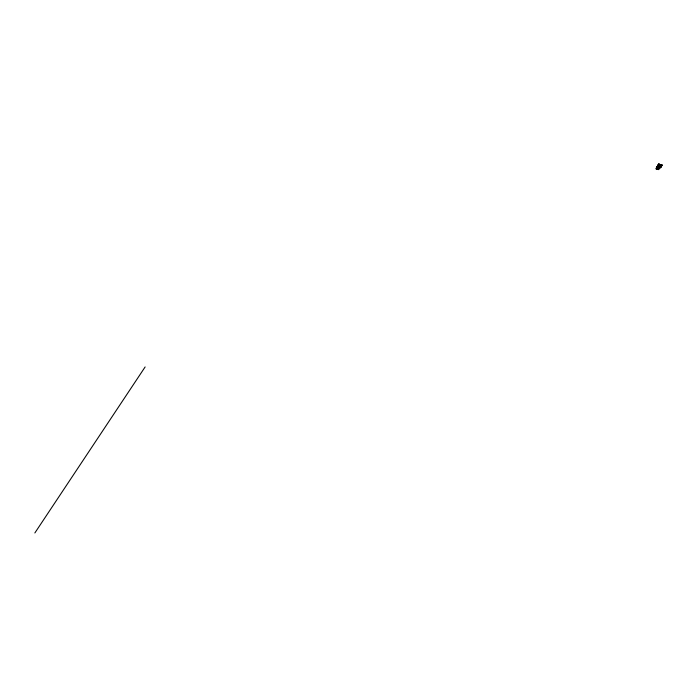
<?xml version="1.0" encoding="UTF-8"?>
<svg xmlns="http://www.w3.org/2000/svg" width="697" height="697" viewBox="0 0 697 697"><rect width="100%" height="100%" fill="white"/><g stroke="black" fill="none" stroke-linecap="round" stroke-linejoin="round"><path stroke-width="1.05" d="M658.508 168.36L657.149 167.777L656.644 168.962M659.066 168.386L659.135 167.933M660.015 166.757L660.843 165.781C657.811 165.355 661.523 165.259 660.521 166.278L659.388 165.938L660.233 164.553L662.072 165.102L660.503 167.655L659.597 167.184L660.826 165.79L659.188 165.241L660.233 164.553L658.909 165.816L659.231 166.156M656.949 168.238L656.931 167.132L659.31 167.846L657.907 167.437M659.623 166.034L660.521 166.278L660.164 166.853L659.484 165.973L659.562 167.193M657.898 169.249L658.447 169.04M658.16 166.182L658.456 165.668L657.916 165.511L657.158 166.653L658.77 167.132L659.257 166.417M659.092 165.555L659.536 165.694L659.005 166.095L659.763 165.294L659.005 165.05L658.343 165.825M658.369 166.984L658.935 165.808L659.484 165.973L658.874 166.958M660.015 166.295L659.92 166.644M660.817 165.816L661.174 164.832L660.634 165.694M658.36 168.691L657.489 168.744M660.634 165.729L661.183 164.832M658.325 164.928L658.839 164.152M658.482 165.076L657.916 165.503L658.717 165.755L658.987 165.267L658.134 165.18L658.831 164.135L659.693 164.396M659.04 165.041L658.473 165.79L657.916 165.503M657.498 167.899L657.559 167.89M657.985 166.888L657.384 166.33M658.343 166.295L657.55 166.086L658.395 166.113M659.257 164.875L659.571 164.37M658.43 164.753L659.684 164.405M658.212 166.966L659.162 167.236M657.698 168.63L657.088 169.023L657.802 168.909M657.829 168.665L657.463 169.249L658.282 169.284M658.508 167.393L658.099 168.082L658.465 167.411L657.663 167.175L657.062 167.899M659.589 165.677L658.892 165.895L660.59 166.313L660.181 166.783M657.637 169.275L657.872 168.691L657.254 168.474L656.905 169.083L657.262 168.5L658.526 168.866M659.432 166.33L660.164 166.243M657.794 169.336L658.569 169.092M658.552 168.064L658.987 168.508L659.345 167.838M658.099 168.874L658.761 168.779L658.308 169.519M658.151 169.441L658.639 168.709M658.752 168.456L659.083 167.794M659.51 167.341L660.32 166.269M659.536 167.899L658.831 168.979L658.055 168.744M660.512 167.672L662.098 165.093L658.709 164.039L657.071 166.679L660.521 167.716L662.15 165.067M657.646 167.324L656.618 167.611L656.931 167.114L659.501 168.116M657.602 167.332L657.297 167.82L659.013 168.334M657.855 167.977L656.635 167.611M34.85 532.961L145.133 366.944M660.695 167.698L657.166 166.67L658.822 164.117M659.153 167.149L657.541 166.069M658.621 165.285L658.134 165.172M658.43 168.177L659.24 168.386M658.761 165.459L659.536 165.686M659.798 165.285L659.048 165.651M658.482 164.649L658.238 165.015M660.251 166.749L659.144 166.505L659.963 166.792M659.109 166.557L660.259 166.871M658.421 168.064L659.109 168.212M657.036 168.901L657.75 169.092M657.515 166.13L657.132 166.653M656.975 166.923L655.825 168.787L658.543 169.606L659.702 167.742L656.975 166.923M658.386 167.568L658.081 168.055L658.386 167.568"/></g></svg>
